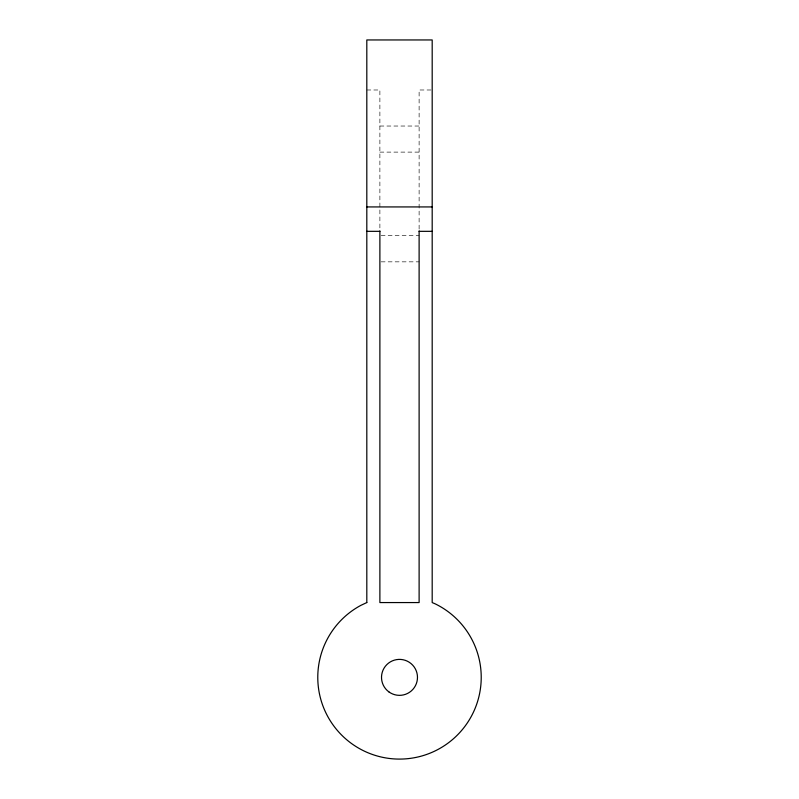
<?xml version="1.0" encoding="UTF-8"?>
<svg xmlns="http://www.w3.org/2000/svg" width="799" height="799" viewBox="0 0 799 799"><rect width="100%" height="100%" fill="white"/><g stroke="black" fill="none" stroke-linecap="round" stroke-linejoin="round"><path stroke-width="0.6" stroke-dasharray="4 3" d="M366.811 89.987L379.885 89.987L379.885 230.092M431.001 89.987L419.115 89.987L419.115 230.092M379.885 126.032L419.115 126.032M379.885 152.11L419.115 152.11M381.113 235.695L419.115 235.695M381.113 261.842L419.115 261.842"/><path stroke-width="1.2" d="M366.811 206.931L432.189 206.931M366.811 231.33L379.885 231.33M419.115 231.33L432.189 231.33M419.115 230.921L419.115 602.566L379.885 602.566L379.885 230.921M366.811 602.556L360.838 605.372A81.718 81.718 0 0 0 337.118 730.156A81.718 81.718 0 0 0 464.099 727.42A81.718 81.718 0 0 0 435.026 603.774L432.189 602.586L432.189 39.95L366.811 39.95L366.811 602.556M388.833 691.844A17.977 17.977 0 0 0 417.368 679.37A17.977 17.977 0 0 0 392.299 660.893A17.977 17.977 0 0 0 388.833 691.844"/></g></svg>
